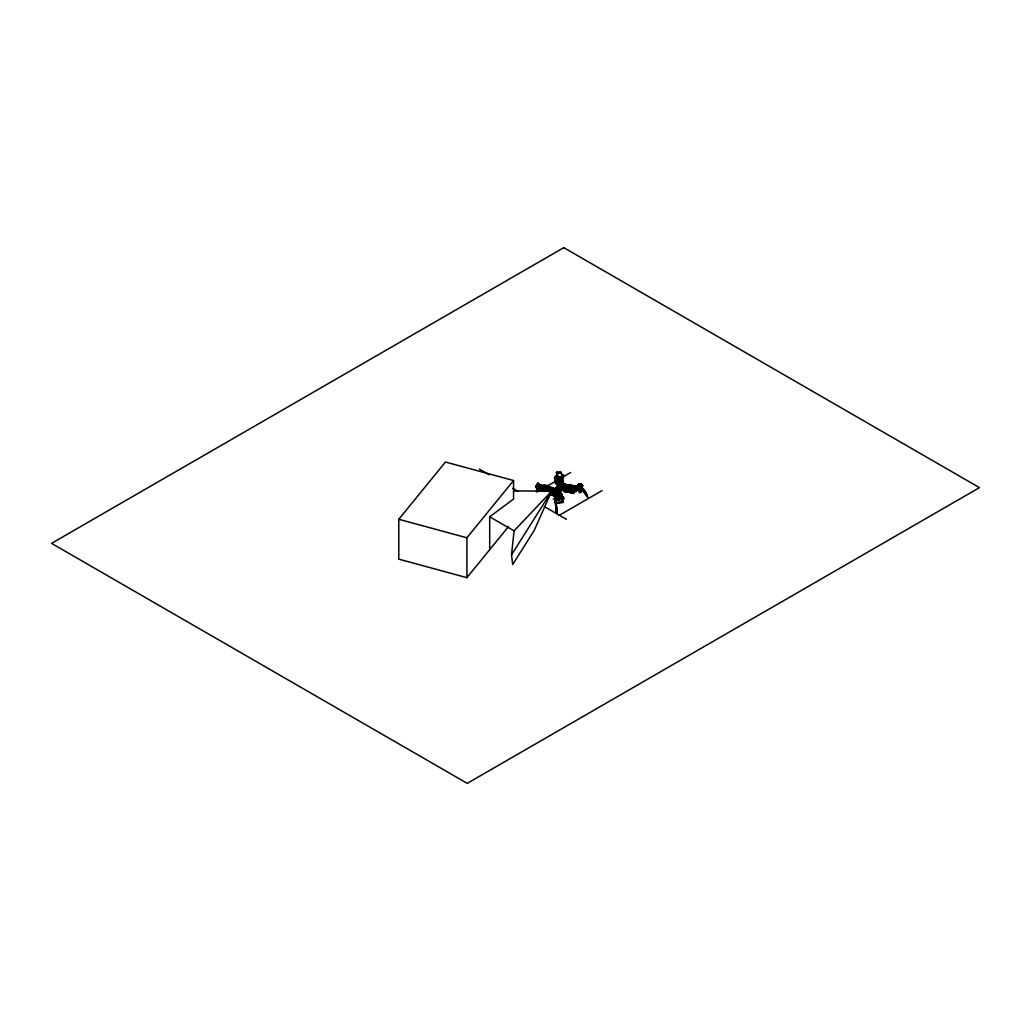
<?xml version="1.0" encoding="UTF-8"?>
<svg xmlns="http://www.w3.org/2000/svg" width="1031" height="1031" viewBox="0 0 1031 1031"><rect width="100%" height="100%" fill="white"/><g stroke="black" fill="none" stroke-linecap="round" stroke-linejoin="round"><path stroke-width="1.5" d="M546.817 487.792L546.817 487.044C544.755 488.307 543.93 485.653 544.162 491.478M546.649 488.72L547.809 489.686L547.848 485.614L544.587 485.279L544.445 490.086C545.579 488.436 543.44 488.771 545.09 489.132M545.927 491.284L544.832 490.279L546.404 491.336M544.639 489.467L544.896 486.22L547.397 485.949L546.456 486.258M544.587 485.279L547.848 486.001M544.149 491.362C545.141 487.019 548.015 494.313 546.714 487.895M546.327 491.168L542.718 490.215L545.425 491.31L545.67 490.614L541.301 488.346L538.092 491.529M545.695 487.212L545.554 486.916M545.979 490.215L545.579 491.387M546.726 487.315L546.585 488.526L544.291 488.294L544.432 487.16L546.817 487.044M547.848 485.614L547.706 490.421L547.886 489.416L547.036 489.313C545.721 486.207 553.415 486.258 552.088 489.158C548.067 492.109 552.99 489.119 552.165 487.972M547.345 486.091L547.242 489.996L546.726 488.449M552.139 488.591L550.786 489.325L550.361 488.024L551.366 488.037L549.845 488.488L551.804 489.132M550.348 488.32L550.889 489.325M546.804 487.122C545.94 488.707 551.972 489.802 550.85 487.341C538.723 487.843 556.134 486.748 551.031 489.454M551.43 487.869L548.273 487.74M555.657 494.571L553.879 493.797L553.879 494.738L556.315 496.207L555.812 495.718M554.227 491.684L554.072 489.57M554.291 491.619L553.144 489.042L554.588 489.88L553.84 490.498M555.065 492.857L552.191 490.756M561.264 486.426L560.838 484.982L555.554 488.024L555.554 489.222L556.856 488.965L556.843 487.779M556.212 491.916C553.247 492.47 559.588 488.642 557.707 492.547C553.57 493.398 557.913 489.377 558.067 492.522M556.173 498.514C555.529 498.527 556.431 495.486 557.178 497.135C553.763 497.174 557.462 496.8 556.418 498.45C556.353 495.473 557.333 497.432 557.745 497.973M555.773 475.871L556.031 478.294M556.56 499.532C557.526 497.793 556.315 496.182 556.173 497.986M555.657 498.604C556.701 494.39 558.183 498.308 555.219 496.62M556.431 488.72L559.086 486.542M555.825 491.697C558.815 497.032 554.742 491.619 557.114 491.233M556.727 488.887L556.727 488.088M558.828 499.365L558.828 500.125L557.152 500.228L557.036 499.313M556.882 491.104C557.371 494.429 557.874 489.725 557.823 492.47M556.843 488.965L556.843 488.166L553.518 490.086M557.152 500.228C557.81 496.903 556.585 489.648 555.761 492.238M556.302 492.174L555.722 492.754L557.152 493.952L557.552 498.54L557.127 496.594M557.951 494.352C558.029 490.073 556.74 492.599 556.882 491.336M557.939 498.849L557.939 498.089C552.204 498.682 559.769 495.035 558.08 499.777M560.593 492.225L558.299 490.988L560.593 492.225L560.658 494.944L558.428 495.202L557.913 493.888L558.351 495.872L557.565 495.95L557.152 494.622L558.351 495.872L558.042 491.491L558.312 493.926M558.351 499.416L558.428 499.7M557.951 493.797L558.828 495.821C565.323 498.746 559.356 490.202 562.075 495.756M558.828 495.821L558.428 493.746L557.049 494.055M557.062 499.855L559.137 500.022L558.944 498.759M558.428 500.099L559.537 499.288M559.859 478.809L560.155 480.33M560.838 486.181L560.838 484.982M561.508 493.875L559.988 493.913M561.367 486.361L561.367 485.562M560.658 493.591L561.238 499.777L562.32 499.674L561.843 495.782M566.045 490.408L562.449 489.003L561.689 487.766C562.114 485.227 563.081 486.877 563.184 486.851M562.011 486.542L561.057 484.48L562.501 484.905M562.668 486.026L563.094 487.47L562.179 488.011L561.727 486.967M562.862 484.48L562.978 483.191M562.784 489.197L559.33 491.194L558.673 489.622L562.127 487.624L563.003 489.996L563.081 488.488L564.627 487.586L563.88 486.104L566.058 484.854L564.241 484.647L564.679 483.655L558.699 486.954M563.235 484.016L560.903 478.023L561.495 477.649L560.787 478.487L560.658 477.611M563.931 484.415L563.235 483.217L560.168 484.995L558.518 484.042L557.874 486.4L559.524 487.354M564.292 485.472L564.253 484.286M564.498 484.944L564.498 484.145M564.679 483.655L565.014 485.047L565.014 483.848M565.426 490.769C566.135 485.872 562.874 491.272 556.585 493.411M565.723 484.248L566.805 486.078M567.913 486.4L567.488 484.97L570.684 485.885L567.024 485.91L566.857 485.137L568.107 485.91M570.89 492.29L566.599 491.323M567.759 485.704C567.888 483.371 564.447 486.98 570.091 485.936M568.287 491.233C566.998 490.537 567.746 492.444 567.733 490.975M567.54 485.743C565.362 487.534 577.437 486.026 566.406 486.181C565.156 487.753 568.545 487.779 568.622 486.452M569.486 490.704L569.164 490.125L566.083 491.877L569.821 489.622L569.821 490.524L569.164 490.524L569.138 486.632C565.71 484.905 575.066 486.864 567.63 484.905M570.684 485.885L570.62 486.555L567.617 486.439L570.684 486.348M567.965 492.058L570.878 492.805L571.664 490.395C571.38 492.702 573.842 493.63 571.213 491.426M571.187 491.658L571.006 486.129M571.226 491.259L571.238 485.395L571.006 486.593M571.535 492.47L571.883 485.459L574.177 485.691L574.035 486.812L570.62 486.555L570.903 485.137L571.883 486.117M573.829 491.04L573.958 491.4M573.416 488.9L574.035 486.065L572.836 486.439L573.12 485.769M553.363 491.581L553.273 492.393L553.351 490.588L551.34 489.274L550.541 489.983M553.724 491.439L551.121 490.125L551.34 489.274M562.72 497.805L562.771 498.45L562.952 496.813M555.451 501.813L554.871 497.715L554.871 498.695M555.219 498.811C555.013 496.903 555.103 501.118 556.804 499.249M555.322 499.326L555.284 498.656M555.567 497.973C555.696 497.947 556.779 497.071 556.817 498.566M556.031 502.509L555.516 499.635M555.877 499.958L555.645 497.638L563.442 496.813L563.648 498.811L562.127 498.914L561.985 497.032L561.096 497.058M556.07 502.922L557.024 513.399L555.799 498.914M556.405 498.463C555.593 497.161 557.333 498.089 556.25 496.865M556.766 498.218L556.392 498.244M561.47 497.715L561.599 498.373L558.441 498.45C557.681 494.094 559.214 504.443 558.209 497.406M562.307 498.836L561.972 497.458M562.475 496.994L563.171 502.2L562.823 497.831M556.005 482.018C557.088 484.222 555.155 482.315 555.194 482.212M555.516 481.902L555.593 482.998L555.026 478.307L557.371 478.062L556.495 472.275L560.619 471.863L562.153 476.683M556.25 483.049L555.026 478.307M555.541 481.902L555.696 483.475L555.503 481.954M556.328 476.103L555.825 477.585L555.645 475.652L556.431 476.67L555.413 478.487L563.119 477.791L563.635 475.729M555.606 482.869C556.057 484.377 556.379 480.665 556.07 482.856L556.727 484.699L557.81 484.583L557.81 480.266M556.65 496.594L556.83 498.463L555.915 497.329L555.954 499.094M556.121 482.946L556.727 484.699M561.341 494.171L561.753 495.086L561.586 494.145L558.183 494.983L558.609 494.339M560.336 478.758L560.117 478.023M561.972 481.374L560.516 479.905M561.586 498.643L560.735 498.411L562.088 498.463M561.586 497.303L561.508 497.805M562.449 481.348L562.849 482.212M562.771 496.852L562.978 497.522M547.951 487.727L551.675 487.972M566.779 485.524L566.058 484.854M574.035 486.065L570.491 485.936M563.274 475.755L563.377 476.528L561.367 476.773L562.797 481.529M562.307 479.415L561.702 474.453M576.368 487.56L573.751 489.222L574.447 488.05C570.079 487.869 568.867 487.766 573.842 489.583M574.383 488.256L575.749 486.684M575.672 487.392L575.633 487.495M578.443 488.913C575.775 487.302 578.03 493.218 578.391 487.856M581.716 487.006C595.647 514.314 581.162 476.425 580.801 492.058L579.757 492.547L577.386 488.771M578.533 485.717L579.757 484.647M578.507 484.725L578.533 486.013L579.113 484.634M579.319 485.034L580.492 485.047M562.088 479.415L562.862 482.933L562.333 478.41L561.264 478.448L560.877 476.812L555.297 477.778L555.735 476.077M562.191 475.355L562.836 475.652M562.72 475.819L562.436 479.956M562.733 476.026L562.011 480.472M561.985 475.6C568.738 479.454 540.515 477.856 563.622 476.992M554.884 496.04C561.096 499.223 551.25 496.658 554.523 492.908L553.08 491.684M578.391 488.655C578.881 491.813 575.478 486.258 578.778 489.39M578.043 489.583L577.27 488.655M574.306 488.642L573.751 487.586M551.688 488.72L547.989 488.101L551.662 488.075L548.015 488.05L550.696 488.565L550.696 489.416L550.425 488.41M555.181 498.888L556.456 513.451L554.897 498.205L555.271 499.52L556.34 499.391M555.993 498.076L556.083 497.367M557.114 498.489L556.882 493.707L552.191 490.356L553.84 490.189L553.802 491.929M561.431 483.191L560.426 482.469L561.315 479.351L560.039 479.402L560.155 484.067L560.039 479.479M555.529 503.218L563.429 502.419L562.797 498.089M511.518 554.833L551.649 491.168L534.238 530.385L512.703 564.55L511.518 554.833L514.082 530.875L551.649 491.168L513.709 490.898M553.325 492.122L558.261 489.777L559.33 491.194M556.121 482.766L555.722 478.861L556.16 482.83L555.516 481.554M556.83 482.005L557.127 484.003M556.405 476.863L555.413 478.487M556.508 482.869L556.65 484.055L560.039 483.694M555.851 497.844L555.967 497.496M571.728 491.233C574.473 492.174 569.731 492.56 572.373 490.988M577.528 489.467L581.548 486.787L578.507 488.72L580.672 491.413L579.628 491.916L581.613 487.328M578.726 489.184L577.695 489.184M580.801 492.058L578.301 488.823M540.811 485.124L540.308 486.013M540.54 485.292L539.613 485.769M547.01 487.869L550.245 489.003M572.231 491.478C570.156 493.05 576.78 491.452 578.275 489.042M573.081 486.348L573.004 485.962M572.463 491.839L571.87 491.001L572.708 491.091M572.605 491.89L573.571 491.967M573.919 492.367L572.166 490.846M573.571 489.39L574.293 488.217M562.307 482.108C557.152 474.183 564.82 493.024 561.779 476.528M555.838 477.185L556.315 479.338M562.204 475.536L563.313 475.446M562.591 475.33L562.462 474.763M550.786 490.537L550.206 490.189L550.966 490.073M570.942 492.109L570.981 488.81L570.762 490.704L571.483 490.795M561.727 479.776L562.501 477.276L561.831 479.673M550.786 488.681L551.637 488.359M551.121 488.14L550.85 487.985M553.428 488.99L554.691 489.21L553.144 490.099M553.776 488.501L553.789 488.294M557.075 487.367L557.152 487.689M555.49 494.506L555.773 495.486M553.879 493.797L556.225 495.151L555.761 494.442M562.423 481.503L562.591 482.869L560.4 483.217L561.302 481.709L560.928 483.011M560.349 485.756L559.704 485.756L562.204 486.774L558.518 484.699M561.998 482.663C560.091 483.629 563.57 479.428 561.753 479.351M561.122 482.07C560.658 482.585 562.617 481.464 562.14 482.289M561.727 482.018L558.518 484.042M561.856 479.918L561.702 482.289M562.926 483.268L562.99 482.972M564.704 488.784L566.083 489.454L566.083 492.483L563.738 490.434L564.911 489.751M566.483 485.601L566.38 486.825M568.622 486.117L566.483 486.297M567.965 490.679L569.164 490.125M561.444 480.523L562.372 476.631M555.696 498.076L555.619 497.689M556.972 497.419L557.346 499.79L556.676 499.855M562.617 497.11L562.617 497.934M550.335 489.944L550.747 491.529L552.835 492.741L553.415 491.619M562.475 477.044L561.818 479.518L562.965 476.915M555.735 495.048L554.562 495.731L557.23 496.53M581.432 488.874L581.445 488.204L587.155 495.679L581.652 488.114L580.182 492.341L578.146 489.957L580.376 492.251M537.022 486.194L535.836 486.606L536.584 487.109L535.94 486.258L537.795 483.075L542.783 486.477L542.061 487.276M538.234 489.274L538.066 488.436L538.246 489.532M539.69 485.176L541.198 484.75L541.056 486.104M537.795 483.075L537.667 486.426L542.474 489.609L543.737 485.498L543.195 485.124L540.631 490.679L538.723 489.854L539.458 488.978M538.942 490.099L539.02 489.351M539.484 489.338L539.767 488.784M539.922 490.073L539.844 489.235M539.651 490.318L539.69 489.068M541.236 485.446L540.669 486.142M560.129 471.914L560.271 472.765L557.346 473.061L557.964 478.436L557.217 472.211M560.787 478.487L561.019 477.688L561.264 478.448M538.62 489.609L538.478 488.72L539.819 488.501M538.736 489.158L538.762 490.073M555.232 477.289L555.683 476.026M561.599 479.041L562.204 478.848M567.269 489.712L567.256 491.104L568.3 489.506L568.635 490.305L567.965 489.313L567.604 489.905M557.732 480.382L556.495 472.275M554.833 478.99C557.591 477.482 557.797 479.312 554.923 479.608L562.256 478.191M556.727 484.312L557.371 478.062M557.732 477.92L557.964 477.121M558.647 477.894L555.451 478.345M560.619 471.863L560.387 472.662L557.346 473.074M561.302 473.435L561.534 472.636M561.972 477.624L561.856 476.889M562.552 477.843L561.869 480.008M563.055 477.044L562.617 477.624L562.295 476.154M561.586 478.268L562.127 478.642M570.865 485.73L571.754 486.348M537.035 491.645L537.808 489.119L536.829 491.851M540.656 485.073L540.966 485.936L539.986 486.129M540.682 485.717L540.811 485.601M539.716 489.673L539.226 490.614L540.45 488.359L538.311 487.882L539.045 487.972L538.066 490.756M541.185 488.733L539.844 490.228M541.945 489.248L542.667 486.903L537.667 483.487M541.211 490.034L541.997 490.627L542.86 486.258M546.043 491.31L542.834 489.506L541.997 490.627M545.837 491.272L542.615 490.331L543.041 489.287L542.138 490.253M546.585 488.526L544.291 488.294L544.432 487.16M545.296 490.808L545.425 491.272M547.036 489.313L547.487 488.552L546.585 488.32L547.461 487.65M570.62 488.617L574.19 488.604M573.004 485.73L571.741 485.833L571.071 488.668L573.468 488.758L573.468 492.315M575.839 487.044L573.842 488.385L573.842 493.024L570.581 492.689L570.762 487.753M572.927 485.872L573.03 486.181M571.664 490.395L571.032 492.354L571.741 491.581M571.458 491.955L574.847 489.893L575.994 486.129L577.283 485.511L575.994 486.129M571.535 492.212L572.334 492.264L571.509 491.787M572.489 489.21L571.122 488.526M572.063 491.465L572.527 491.078M574.177 485.691L570.839 485.82L570.903 485.137L567.965 484.686M572.231 492.444L572.153 491.71M573.88 488.952L573.803 488.449M573.803 487.225L575.685 486.774M572.592 491.362L575.272 489.983L576.522 485.872M576.561 487.856L577.076 486.168L576.316 486.529L576.922 487.289M577.167 485.885L580.801 483.758L582.631 485.833L580.646 487.148M577.824 486.039L578.391 484.506L579.809 485.047M580.26 484.686C578.198 481.812 577.927 487.457 577.308 485.433M578.61 485.279L578.107 485.794M578.172 488.604L578.159 488.694M579.525 492.251C575.865 485.395 577.798 493.952 579.499 483.887M577.502 489.171L578.198 489.454L577.811 488.552M579.512 485.369L579.254 484.428M580.788 488.114L581.2 485.781C583.005 487.07 582.115 485.008 582 484.622L581.407 483.861L580.569 484.493L580.053 486.181L581.381 487.882L577.901 489.635M580.801 483.758L581.407 483.861M580.608 487.289L581.046 486.787M576.406 489.57L575.685 488.642L580.672 486.245L581.316 484.145L582.128 484.789M579.757 492.547L581.02 488.41L582.064 487.908M582.231 489.454C596.266 504.919 577.257 487.444 582.206 488.088M581.381 487.882L581.896 486.194M582.115 485.446L582.721 485.549M580.273 492.663L581.652 488.114M538.904 489.583L536.352 487.843L535.94 486.258M537.009 486.078L536.494 485.897M536.404 491.555L537.667 487.431M537.641 488.874L536.751 491.4L538.298 489.042M538.195 489.068L538.337 489.777M538.968 488.707L538.813 489.983M540.231 488.166L539.226 488.552M539.883 488.668L540.025 490.614L539.857 488.862M540.901 487.766L542.151 488.591L541.172 489.416M541.391 488.075L541.906 486.387L540.592 487.805M544.291 488.294L546.726 488.063L544.291 487.624M544.768 491.336L545.103 490.666M544.02 491.594L542.718 490.112L545.618 491.233M574.847 489.893L575.865 491.697L575.607 488.862L575.814 490.047M580.672 491.413L581.832 487.611M562.217 497.019L563.442 496.813M562.269 496.53L562.449 497.483M553.415 492.509L553.518 491.735M562.127 479.015L562.655 482.456L560.426 481.812L560.787 484.003L560.812 480.278M557.616 492.586L557.294 491.091M557.552 491.697L557.719 493.424L557.591 492.006M562.256 482.096C558.506 478.693 564.266 483.049 561.766 478.474M557.707 493.23L555.825 492.161L556.611 493.862L558.248 493.694L558.042 492.135M576.87 489.132L577.837 488.23L578.7 489.055M571.11 491.774L572.205 490.975M578.687 484.905L578.043 484.866L578.791 484.39M581.793 484.725L582.631 485.833M561.328 480.356L560.928 482.134L561.431 479.724L560.155 479.853L560.426 482.469M561.47 481.799L560.503 482.121M560.761 482.74L562.655 481.606M557.681 493.514L557.011 493.488L557.603 493.089M554.33 490.743L552.126 492.328M555.541 476.786L555.065 477.804M550.245 489.184L547.976 487.998M563.326 474.75L563.557 475.587M551.946 494.377L550.18 494.609M550.361 488.024L550.979 488.758M551.585 488.359L548.376 487.56L548.26 488.398L550.502 488.655M538.208 489.364L539.123 488.784M538.633 489.545L539.484 488.771M539.677 488.952L539.522 489.3M539.381 489.094L540.012 488.771M540.089 489.622L539.729 490.279M537.46 491.246L538.697 489.429L538.298 489.996M549.291 491.362L550.051 488.926L550.167 490.021M559.859 485.897L557.874 485.472L559.137 485.292L559.524 486.426M508.579 526.506L466.901 577.656L398.791 559.15L398.791 519.276L445.456 462.03L513.554 480.523L513.554 499.056L489.699 516.802L489.699 549.678M466.901 577.656L466.901 537.782L513.554 480.523M556.843 503.076L556.225 503.128M573.764 488.733L575.775 487.148M578.404 485.034L579.126 484.325M561.289 482.727L562.256 482.676M562.14 483.165L561.354 483.307M556.624 496.994L556.508 497.277M570.659 492.032L571.831 491.31M535.836 486.606L537.151 485.176L537.898 485.691L536.494 487.392M535.746 486.877L537.074 485.459M536.352 487.843L537.667 486.426M543.195 485.124L542.126 487.057M542.667 486.903L541.932 487.689L540.656 486.812M542.59 489.222L542.293 490.073M566.586 485.524L566.406 486.181M550.644 494.416L551.353 494.39M542.809 489.867C542.512 492.006 542.757 487.959 544.755 490.692M539.754 485.137L540.875 484.957M546.92 488.823L546.958 487.212M561.921 482.263L562.037 481.245M553.711 488.591L554.691 489.21M561.289 483.874L562.81 483.475M558.493 486.052L558.493 485.111L560.349 486.026M578.971 485.743L579.01 484.957M557.436 491.826L556.289 491.813M560.645 482.134L561.16 482.186M554.523 496.452L551.688 494.816L550.979 492.29M559.743 490.137L559.743 491.246L559.743 490.137L554.523 493.153L553.454 491.336C555.606 490.189 550.915 491.645 553.84 490.189M541.739 489.184L544.484 487.599L545.051 485.704L545.979 486.207M547.242 486.013L557.127 480.446M562.372 477.276L570.633 472.507M548.66 490.382L550.979 490.949L548.66 490.382L548.66 491.723M554.691 488.81L552.384 487.573L554.034 488.526L550.979 490.305L549.33 489.351M549.755 490.808L548.66 490.782L553.054 492.612M562.81 483.075L563.893 483.9M558.377 486.658L558.647 488.836L556.521 487.341L560.078 485.292M552.307 491.323L551.714 490.601M555.554 488.024L561.663 485.137L562.501 485.704L558.699 487.908M551.353 490.82L551.714 490.975M552.358 490.653L551.791 491.284M562.011 486.129L558.351 488.269L561.676 485.936M562.501 485.305L564.679 484.055L563.931 483.616M551.791 492.135L553.054 491.091M562.179 487.212L557.81 490.524L557.384 489.081L558.248 488.591L558.235 489.777M551.662 492.689L551.005 493.076L551.005 492.135M562.204 486.516L558.647 488.578L556.521 487.341M550.992 493.669L552.165 492.986L550.992 493.295L550.992 494.571L550.992 493.785M553.454 491.336L566.058 484.454M558.235 488.978L562.011 487.148L560.941 486.529M553.84 492.29L552.126 493.282L551.675 491.697M558.982 490.202L562.784 487.998M557.036 491.465L559.537 490.009M563.003 489.364L560.387 490.627L560.387 489.519L565.4 486.632L564.292 485.988M551.688 494.816L551.894 492.728M560.387 489.764L566.663 486.155M558.982 491.001L562.449 489.003M563.777 488.475L566.083 489.055L569.138 486.632M559.524 492.032L558.299 492.045L560.593 492.625L558.261 491.272M563.777 488.874L564.434 488.501L564.395 491.13L566.083 492.096M563.003 489.996L563.686 489.596M556.882 493.707L559.949 491.942M563.777 489.815L564.395 489.454A1.778 1.031 60 0 1 563.094 489.287M556.225 494.751L556.882 494.365L554.575 493.797L556.225 494.751L556.044 496.349L556.843 494.79L555.219 496.22M565.426 489.429L566.083 489.055M569.138 487.289L569.808 486.903L569.808 488.243L568.571 489.119M563.738 490.434L566.406 492.29M558.093 495.009L559.111 494.803M557.745 496.207L555.219 495.731M559.962 494.932L559.137 495.408L558.789 494.609M569.164 489.622L566.096 491.387L564.395 490.434M556.895 497.084L558.08 496.401M559.459 495.602L560.632 494.919M566.406 492.083L569.486 490.305M557.23 497.793L554.317 496.336L554.317 493.024M559.356 515.255L602.014 490.627M562.733 498.398L559.163 499.661M566.934 485.214L567.604 484.892M568.171 486.49L568.313 487.109M568.004 486.001L567.256 486.181M575.814 488.217L580.801 485.82M581.78 486.529L582.528 486.181M576.509 491.104L572.514 492.122M573.777 487.212L575.491 486.903M575.195 486.916L575.53 486.026M550.928 488.101L548.376 487.727L550.812 487.792C547.964 488.372 548.028 486.555 547.268 488.398M567.617 486.207L570.182 485.962M556.972 496.929L557.024 497.573M561.302 481.709L562.578 481.567M561.302 481.98L562.05 481.361M562.153 477.379L558.093 477.984M557.152 493.952L557.9 493.888M556.353 472.726L557.217 473.513M562.462 474.35L561.624 474.711M561.766 474.75L562.617 474.775L561.779 474.853M555.271 477.147L558.48 476.812M556.624 478.822L556.637 482.379M562.488 481.361L561.212 481.413L562.797 481.103L562.295 478.539L556.469 479.119L556.714 481.477M556.637 480.059L560.58 480.046M560.22 480.549L561.856 480.382L562.423 481.606M561.019 480.794L561.843 480.626M562.024 482.018L563.648 481.683M555.245 482.856L556.289 482.65M555.941 497.573L557.088 497.741M563.248 497.058L560.374 497.122M554.82 498.128L557.114 497.909M562.204 497.483L562.926 497.251M562.655 497.973L562.127 498.579M553.222 499.056L556.83 498.708M554.858 499.172L556.315 498.746M561.16 499.146L562.32 499.288M562.05 498.141C564.189 508.257 559.756 494.12 563.648 498.811M555.387 499.88L561.354 499.429L561.122 497.11M555.322 499.12L555.877 501.491M555.245 502.187L555.993 502.123M555.851 502.509L563.197 501.775M563.403 502.174L555.889 502.922L556.366 513.167M555.529 482.714L556.186 481.941L555.606 482.25M559.64 483.127L558.931 483.204L559.33 485.433M556.972 493.05L558.248 493.23M557.14 493.578L558.428 493.823M557.565 495.28L558.351 495.202M569.164 490.524L567.926 490.228M567.488 485.382L568.042 485.253M563.132 502.187L562.668 498.179M562.952 498.875L562.436 498.141M542.474 489.609L545.528 491.065M557.848 497.458L557.642 498.489M558.57 499.726L558.454 498.566M564.588 484.763L564.692 485.549M567.553 486.361L566.908 486.194M567.656 486.348L568.403 486.361M567.617 485.962L570.62 486.091M571.187 491.143L568.287 490.717M550.502 490.614L550.593 489.867M546.585 487.856L547.629 487.959M570.839 485.356L571.883 485.459M571.664 486.864L573.958 487.096M570.62 488.243L573.88 488.565M544.445 485.769L547.809 486.129M570.762 492.071L574.022 492.393M546.984 490.924L547.461 491.387L547.461 487.186L547.242 490.833M577.901 489.815L576.96 489.003M550.683 489.042L550.026 489.055M567.849 484.957L570.517 485.64M551.263 487.843L551.624 487.869M567.424 491.8L566.573 491.246M564.395 490.924L565.413 491.117M545.296 491.091L543.105 489.828L542.693 490.408M558.441 480.021L557.307 480.008L557.307 479.054M558.931 481.645C556.018 481.49 560.026 481.245 559.008 482.701L558.016 483.423M567.153 486.58L567.076 487.315M398.791 519.276L466.901 537.782M562.552 482.456L562.552 481.606M557.307 491.259L556.315 491.181L556.057 492.277M563.48 489.467L564.176 489.699M578.765 485.962L578.249 485.343M542.486 487.07L545.386 488.294M560.4 483.9L560.477 482.727M545.012 485.846L545.94 486.348M558.531 489.158L556.431 487.921M553.041 487.856L553.789 488.681M562.99 483.371L562.256 482.946L564.588 484.299L564.588 485.227M562.256 482.547L563.893 483.5M566.29 485.975L565.194 484.557M565.194 485.743L566.29 486.374M563.88 486.104L565.4 486.864M566.083 488.398L564.434 487.444L564.434 488.101M557.874 485.073L559.524 486.026L560.168 484.995M563.081 488.488L565.426 489.828M559.962 488.771L561.057 490.202M563.738 491.13L566.083 492.483M560.387 489.519L560.593 490.756M556.547 488.398L555.761 487.934L555.761 489.132M557.384 489.081L557.81 490.524M553.041 488.256L555.039 489.416L555.039 490.344M558.299 491.645L559.949 492.599M552.152 489.016L554.111 490.253L552.835 491.413M553.441 490.808L551.379 489.557M550.747 489.622L553.789 491.516M553.209 492.393L554.523 493.153M554.562 495.241L554.884 496.439M554.523 496.207L552.101 494.816L552.101 491.748M479.415 469.105L489.132 474.711M512.716 488.32L518.258 491.529M544.316 506.569L566.367 519.302M489.699 516.802L514.082 530.875M536.919 484.299L537.679 484.789M562.41 482.74L562.578 483.591L562.501 482.946M556.547 498.398L555.709 497.367M556.405 497.419L556.521 498.347L556.276 497.406M561.521 480.433L562.733 482.431M562.179 481.851L561.495 480.266M580.569 484.493L581.304 485.433M580.672 486.245L581.42 487.199M580.672 487.495L581.265 488.256M576.406 486.245L577.128 487.186M575.44 486.348L576.161 487.302M575.272 489.983L576.406 491.452M581.742 488.436L587.258 495.627L581.536 488.514M557.99 492.56L558.067 491.387M578.107 485.111L578.584 485.807M561.405 481.245L561.547 481.851M560.117 478.113L560.58 480.51M560.117 478.784L560.529 480.098M560.039 480.15L559.64 478.075L560.31 479.106M559.446 484.132L558.931 482.431L557.732 482.959L558.016 483.719M561.508 493.501L562.075 495.383M561.508 495.099L561.843 499.339M557.32 482.585L557.732 483.939M557.23 482.701L557.81 484.583M560.748 494.223L561.16 495.589M556.714 482.65L557.204 484.261M557.951 494.545L558.351 495.872M555.735 499.61L555.181 499.326M554.91 499.043L555.309 501.556M556.908 478.358L556.946 479.157M550.992 489.867L550.966 491.413M563.351 496.839L563.545 498.811M555.889 476.528L555.928 477.25M556.096 503.167L557.024 513.103M555.632 498.991L555.851 501.491M561.586 481.567L561.586 482.495M561.315 479.351L561.315 480.021L560.903 478.023M556.92 479.763L556.959 480.73M546.726 487.392L546.585 491.323M573.777 489.094C574.241 491.787 575.478 483.964 571.741 486.58L571.741 485.833M573.842 493.024L570.581 492.689M571.226 488.179L571.148 492.083M568.004 485.73L567.875 486.671M566.315 486.181L566.315 487.315M565.4 486.632L565.323 487.985M564.949 484.699L564.846 485.537M563.094 487.47L563.699 486.104L563.003 486.503A1.778 1.031 60 0 1 564.047 487.173M562.41 483.011L562.41 483.694M561.663 485.137L561.676 486.348M559.988 492.973L559.962 495.434M559.214 485.936L559.214 487.135M557.707 492.547L557.603 493.282M556.096 488.526L556.096 489.325M556.057 492.547L556.057 493.23M555.98 488.282L555.98 489.467M555.98 491.658L555.98 492.341M555.232 492.754L555.206 494.764M551.688 489.184L551.688 489.867M550.154 489.132L550.154 489.828M564.395 489.274A1.585 0.915 60 0 1 563.132 489.158M567.656 485.885L567.617 486.619L567.656 485.885M562.204 498.334L562.204 498.334M563.3 475.961L563.351 476.051M547.706 487.457L547.487 488.552L547.796 487.431M538.414 484.003L537.898 485.691L538.414 484.003M563.764 247.646L51.55 543.363L467.236 783.354L979.45 487.637L563.764 247.646M561.16 496.568L560.039 497.354L561.16 496.568"/></g></svg>
